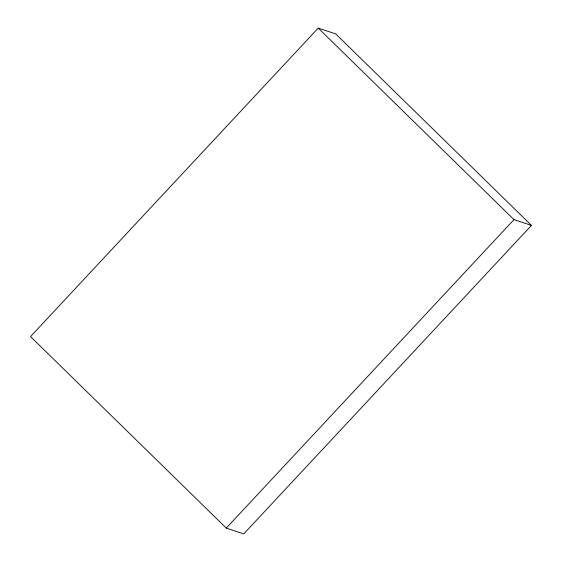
<?xml version="1.0" encoding="UTF-8"?>
<svg xmlns="http://www.w3.org/2000/svg" width="562" height="562" viewBox="0 0 562 562"><rect width="100%" height="100%" fill="white"/><g stroke="black" fill="none" stroke-linecap="round" stroke-linejoin="round"><path stroke-width="0.84" d="M318.24 28.1L30.545 336.582L226.275 528.097L243.76 533.9L531.455 225.418L335.725 33.903L318.24 28.1L513.977 219.616L531.455 225.418M226.275 528.097L513.977 219.616"/></g></svg>
